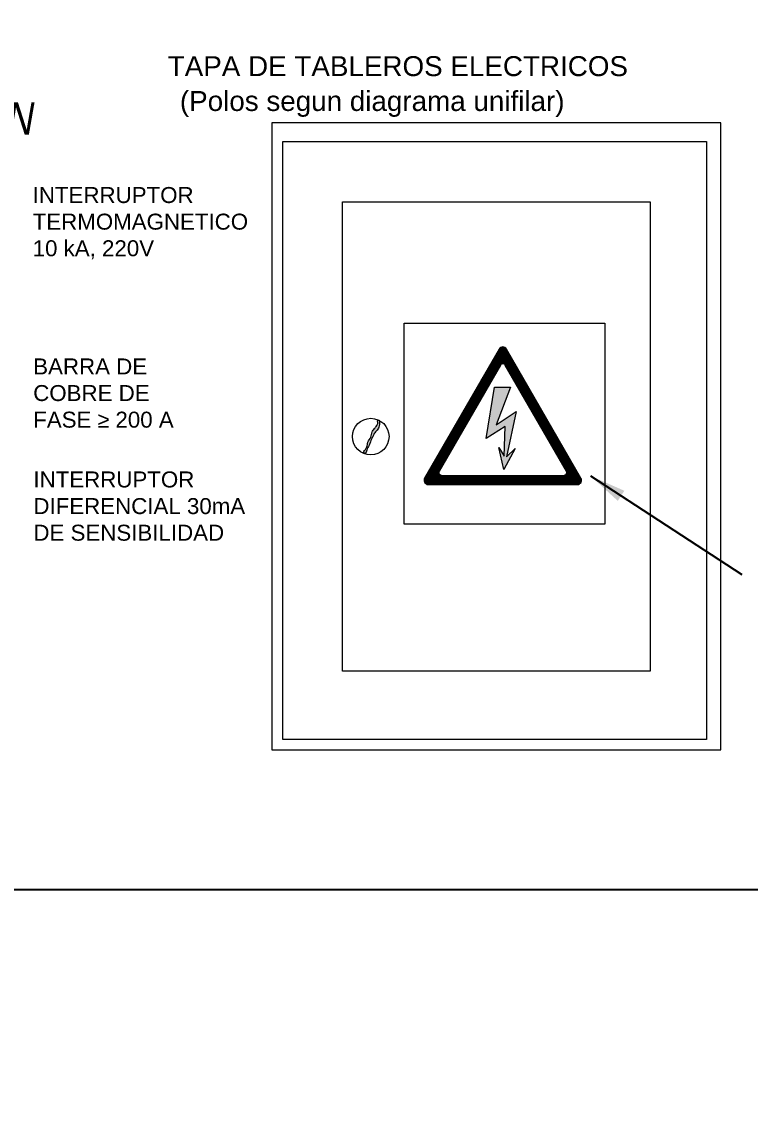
# Model space of a CAD drawing. Header units: metres. Extents: x 1996 to 3973, y 1775 to 3610.
# Drawn here: x 2258.905 to 2260.893, y 1779.103 to 1782.072 of the extents above; entities that cross this region are included whole.
import ezdxf

# ---------------------------------------------------------------- set-up
doc = ezdxf.new("R2010")
doc.units = ezdxf.units.M
doc.layers.add('0-Accesorio', color=144, linetype='Continuous', lineweight=20)
for name, color, linetype in [('02', 2, 'Continuous'), ('TEXTO', 92, 'Continuous'), ('TSXCIRC', 186, 'Continuous')]:
    doc.layers.add(name, color=color, linetype=linetype)
doc.styles.add('BYE', font='ARIALN.TTF', dxfattribs={"oblique": 10, "height": 2})
doc.styles.add('ROMAN', font='sanss___.ttf', dxfattribs={"height": 0.4})
doc.styles.get("Standard").update_dxf_attribs({"font": 'arial.ttf'})
doc.styles.add('TITULO', font='swissek.ttf')
doc.dimstyles.new('DETEX50', dxfattribs={"dimtxt": 0.065, "dimasz": 0.05, "dimexe": 0.2, "dimexo": 0.2, "dimgap": 0.03, "dimtad": 1, "dimzin": 4, "dimdsep": 46, "dimtxsty": 'ROMAN', "dimblk1": 'DOT', "dimblk2": 'DOT', "dimsah": 1, "dimcen": 0, "dimse1": 1, "dimse2": 1, "dimclrd": 256, "dimclre": 256, "dimclrt": 256, "dimadec": 0, "dimazin": 0, "dimtfac": 1, "dimtmove": 1, "dimatfit": 3, "dimfxl": 1, "dimtvp": 1, "dimtolj": 1, "dimtzin": 0, "dimarcsym": 0})

# ---------------------------------------------------------------- blocks, each defined once
blk = doc.blocks.new('_Dot')
at = {"layer": '02', "color": 0, "lineweight": -2}
blk.add_line((-0.5, 0), (-1, 0), dxfattribs=at)
at = {"layer": '02', "color": 0, "const_width": 0.5}
blk.add_lwpolyline([(-0.25, 0, 1), (0.25, 0, 1)], format="xyb", close=True, dxfattribs=at)

msp = doc.modelspace()

# ---------------------------------------------------------------- hatches: boundary and pattern name
h = msp.add_hatch(color=6)
h.dxf.hatch_style = 1
h.set_gradient(color1=(255, 0, 255), color2=(255, 51, 255), one_color=1, tint=0.6, name='CYLINDER')
h.paths.add_polyline_path([(2268.549, 1775.0191), (2268.549, 1805.6386), (2228.483, 1805.6386), (2228.483, 1775.0191)])
h.paths.add_polyline_path([(2268.4445, 1775.1281), (2268.4445, 1805.5341), (2228.5875, 1805.5341), (2228.5875, 1775.1281)], flags=16)
at = {"layer": '0-Accesorio', "linetype": 'Continuous'}
msp.add_hatch(color=256, dxfattribs=at).paths.add_polyline_path([(2260.195, 1781.0747), (2260.2392, 1781.0747), (2260.2002, 1780.9719), (2260.2543, 1781.0085), (2260.2281, 1780.8853), (2260.252, 1780.9079), (2260.2206, 1780.8504), (2260.2072, 1780.9103), (2260.2217, 1780.8864), (2260.2241, 1780.9678), (2260.1723, 1780.9347)])
at = {"layer": '0-Accesorio'}
h = msp.add_hatch(color=256, dxfattribs=at)
edge = h.paths.add_edge_path()
edge.add_spline(control_points=[(2259.8798, 1780.9848), (2259.8791, 1780.9851), (2259.8753, 1780.9849), (2259.8775, 1780.9769), (2259.8738, 1780.9696), (2259.8673, 1780.9619), (2259.8591, 1780.9525), (2259.8597, 1780.9372), (2259.8489, 1780.9284), (2259.8484, 1780.9155), (2259.846, 1780.9071), (2259.8348, 1780.8964), (2259.8448, 1780.8938), (2259.8463, 1780.9033), (2259.8489, 1780.9103), (2259.8536, 1780.9174), (2259.8563, 1780.9252), (2259.8594, 1780.9339), (2259.8638, 1780.9418), (2259.8684, 1780.9517), (2259.8775, 1780.9597), (2259.8807, 1780.9684), (2259.881, 1780.9729)], knot_values=[0.028068, 0.028068, 0.028068, 0.028068, 0.038503, 0.066857, 0.104902, 0.150644, 0.199612, 0.265747, 0.335915, 0.364269, 0.42906, 0.473903, 0.490458, 0.531754, 0.566019, 0.598358, 0.641552, 0.675817, 0.72066, 0.761956, 0.818977, 0.878596, 0.878596, 0.878596, 0.878596], degree=3, periodic=0)
edge.add_spline(control_points=[(2259.881, 1780.9729), (2259.8809, 1780.9749), (2259.8807, 1780.9784), (2259.8816, 1780.9836), (2259.8804, 1780.9845)], knot_values=[0.881469, 0.881469, 0.881469, 0.881469, 0.909537, 0.932665, 0.932665, 0.932665, 0.932665], degree=3, periodic=0)
edge.add_arc((2259.8575, 1780.9403), 0.0498, 62.6385, 63.3391)

# ---------------------------------------------------------------- linework, layer by layer
at = {"layer": '0-Accesorio', "linetype": 'Continuous'}
for p, q in [((2260.144, 1781.0685), (2260.2378, 1781.1624)), ((2260.1478, 1781.075), (2260.2368, 1781.1641)), ((2260.1515, 1781.0816), (2260.2358, 1781.1659)), ((2260.1553, 1781.0881), (2260.2348, 1781.1676)), ((2260.1591, 1781.0946), (2260.2338, 1781.1694)), ((2260.1628, 1781.1012), (2260.2328, 1781.1711)), ((2260.1666, 1781.1077), (2260.2318, 1781.1729)), ((2260.1704, 1781.1142), (2260.2308, 1781.1746)), ((2260.1742, 1781.1208), (2260.2298, 1781.1764)), ((2260.1779, 1781.1273), (2260.2287, 1781.1781)), ((2260.1819, 1781.1328), (2260.2279, 1781.1788)), ((2260.1856, 1781.1394), (2260.2266, 1781.1804)), ((2260.1894, 1781.1459), (2260.2252, 1781.1817)), ((2260.1932, 1781.1524), (2260.2235, 1781.1827)), ((2260.1969, 1781.159), (2260.2215, 1781.1835)), ((2260.2007, 1781.1655), (2260.2192, 1781.1839)), ((2260.2045, 1781.172), (2260.2163, 1781.1838)), ((2260.2083, 1781.1786), (2260.2118, 1781.1821)), ((2260.2173, 1781.1379), (2260.239, 1781.1596)), ((2260.2199, 1781.1377), (2260.24, 1781.1579)), ((2260.1402, 1781.062), (2260.2085, 1781.1303)), ((2260.2219, 1781.137), (2260.241, 1781.1561)), ((2260.2235, 1781.1358), (2260.242, 1781.1544)), ((2260.2247, 1781.1343), (2260.243, 1781.1526)), ((2260.2258, 1781.1326), (2260.244, 1781.1509)), ((2260.2266, 1781.1318), (2260.2449, 1781.1501)), ((2260.2276, 1781.1301), (2260.2459, 1781.1484)), ((2260.2286, 1781.1283), (2260.2469, 1781.1466)), ((2260.2296, 1781.1266), (2260.2479, 1781.1449)), ((2260.2307, 1781.1248), (2260.249, 1781.1431)), ((2260.2317, 1781.1231), (2260.25, 1781.1413)), ((2260.2327, 1781.1213), (2260.251, 1781.1396)), ((2260.2337, 1781.1196), (2260.252, 1781.1378)), ((2260.2347, 1781.1178), (2260.253, 1781.1361)), ((2260.2357, 1781.1161), (2260.254, 1781.1343)), ((2260.2367, 1781.1143), (2260.255, 1781.1326)), ((2260.2377, 1781.1126), (2260.256, 1781.1308)), ((2260.2387, 1781.1108), (2260.257, 1781.1291)), ((2260.2398, 1781.1091), (2260.258, 1781.1273)), ((2260.1214, 1781.0293), (2260.1896, 1781.0976)), ((2260.1251, 1781.0358), (2260.1934, 1781.1041)), ((2260.1289, 1781.0424), (2260.1972, 1781.1107)), ((2260.1327, 1781.0489), (2260.201, 1781.1172)), ((2260.1364, 1781.0554), (2260.2047, 1781.1237)), ((2260.2408, 1781.1073), (2260.2591, 1781.1256)), ((2260.2418, 1781.1055), (2260.2601, 1781.1238)), ((2260.2428, 1781.1038), (2260.2611, 1781.1221)), ((2260.2438, 1781.102), (2260.2621, 1781.1203)), ((2260.2448, 1781.1003), (2260.2631, 1781.1186)), ((2260.2458, 1781.0985), (2260.2641, 1781.1168)), ((2260.2468, 1781.0968), (2260.2651, 1781.1151)), ((2260.2478, 1781.095), (2260.2661, 1781.1133)), ((2260.2489, 1781.0933), (2260.2671, 1781.1116)), ((2260.2499, 1781.0915), (2260.2682, 1781.1098)), ((2260.2509, 1781.0898), (2260.2692, 1781.1081)), ((2260.2519, 1781.088), (2260.2702, 1781.1063)), ((2260.2529, 1781.0863), (2260.2712, 1781.1046)), ((2260.2539, 1781.0845), (2260.2722, 1781.1028)), ((2260.2549, 1781.0828), (2260.2732, 1781.1011)), ((2260.2559, 1781.081), (2260.2742, 1781.0993)), ((2260.2569, 1781.0793), (2260.2752, 1781.0976)), ((2260.1063, 1781.0032), (2260.1745, 1781.0715)), ((2260.11, 1781.0097), (2260.1783, 1781.078)), ((2260.1138, 1781.0162), (2260.1821, 1781.0845)), ((2260.1176, 1781.0228), (2260.1859, 1781.0911)), ((2260.2579, 1781.0775), (2260.2762, 1781.0958)), ((2260.259, 1781.0758), (2260.2773, 1781.0941)), ((2260.26, 1781.074), (2260.2783, 1781.0923)), ((2260.261, 1781.0723), (2260.2793, 1781.0906)), ((2260.262, 1781.0705), (2260.2803, 1781.0888)), ((2260.263, 1781.0688), (2260.2813, 1781.0871)), ((2260.264, 1781.067), (2260.2823, 1781.0853)), ((2260.265, 1781.0653), (2260.2833, 1781.0836)), ((2260.266, 1781.0635), (2260.2843, 1781.0818)), ((2260.267, 1781.0618), (2260.2853, 1781.0801)), ((2260.2681, 1781.06), (2260.2863, 1781.0783)), ((2260.2691, 1781.0583), (2260.2874, 1781.0766)), ((2260.2701, 1781.0565), (2260.2884, 1781.0748)), ((2260.2711, 1781.0548), (2260.2894, 1781.0731)), ((2260.2721, 1781.053), (2260.2904, 1781.0713)), ((2260.2731, 1781.0513), (2260.2914, 1781.0696)), ((2260.2741, 1781.0495), (2260.2924, 1781.0678)), ((2260.0874, 1780.9705), (2260.1557, 1781.0388)), ((2260.0912, 1780.977), (2260.1595, 1781.0453)), ((2260.095, 1780.9836), (2260.1632, 1781.0519)), ((2260.0987, 1780.9901), (2260.167, 1781.0584)), ((2260.1025, 1780.9966), (2260.1708, 1781.0649)), ((2260.2751, 1781.0478), (2260.2934, 1781.0661)), ((2260.2761, 1781.046), (2260.2944, 1781.0643)), ((2260.2771, 1781.0443), (2260.2954, 1781.0626)), ((2260.2782, 1781.0425), (2260.2965, 1781.0608)), ((2260.2792, 1781.0408), (2260.2975, 1781.0591)), ((2260.2802, 1781.039), (2260.2985, 1781.0573)), ((2260.2812, 1781.0373), (2260.2995, 1781.0556)), ((2260.2822, 1781.0355), (2260.3005, 1781.0538)), ((2260.2832, 1781.0338), (2260.3015, 1781.0521)), ((2260.2842, 1781.032), (2260.3025, 1781.0503)), ((2260.2852, 1781.0303), (2260.3035, 1781.0486)), ((2260.2862, 1781.0285), (2260.3045, 1781.0468)), ((2260.2873, 1781.0268), (2260.3056, 1781.0451)), ((2260.2883, 1781.025), (2260.3066, 1781.0433)), ((2260.2893, 1781.0233), (2260.3076, 1781.0416)), ((2260.2903, 1781.0215), (2260.3086, 1781.0398)), ((2260.2913, 1781.0198), (2260.3096, 1781.0381)), ((2260.0723, 1780.9444), (2260.1406, 1781.0127)), ((2260.0761, 1780.9509), (2260.1444, 1781.0192)), ((2260.0799, 1780.9574), (2260.1481, 1781.0257)), ((2260.0836, 1780.964), (2260.1519, 1781.0323)), ((2260.2923, 1781.018), (2260.3106, 1781.0363)), ((2260.2933, 1781.0163), (2260.3116, 1781.0346)), ((2260.2943, 1781.0145), (2260.3126, 1781.0328)), ((2260.2953, 1781.0128), (2260.3136, 1781.0311)), ((2260.2964, 1781.011), (2260.3146, 1781.0293)), ((2260.2974, 1781.0093), (2260.3157, 1781.0276)), ((2260.2984, 1781.0075), (2260.3167, 1781.0258)), ((2260.2994, 1781.0058), (2260.3177, 1781.0241)), ((2260.3004, 1781.004), (2260.3187, 1781.0223)), ((2260.3014, 1781.0023), (2260.3197, 1781.0206)), ((2260.3024, 1781.0005), (2260.3207, 1781.0188)), ((2260.3034, 1780.9988), (2260.3217, 1781.0171)), ((2260.3044, 1780.997), (2260.3227, 1781.0153)), ((2260.3054, 1780.9953), (2260.3237, 1781.0136)), ((2260.3065, 1780.9935), (2260.3248, 1781.0118)), ((2260.3075, 1780.9918), (2260.3258, 1781.0101)), ((2260.3085, 1780.99), (2260.3268, 1781.0083)), ((2260.0535, 1780.9117), (2260.1217, 1780.98)), ((2260.0572, 1780.9183), (2260.1255, 1780.9865)), ((2260.061, 1780.9248), (2260.1293, 1780.9931)), ((2260.0648, 1780.9313), (2260.1331, 1780.9996)), ((2260.0686, 1780.9378), (2260.1368, 1781.0061)), ((2260.3095, 1780.9883), (2260.3278, 1781.0066)), ((2260.3105, 1780.9865), (2260.3288, 1781.0048)), ((2260.3115, 1780.9848), (2260.3298, 1781.0031)), ((2260.3125, 1780.983), (2260.3308, 1781.0013)), ((2260.3135, 1780.9813), (2260.3318, 1780.9996)), ((2260.3145, 1780.9795), (2260.3328, 1780.9978)), ((2260.3156, 1780.9778), (2260.3338, 1780.9961)), ((2260.3166, 1780.976), (2260.3349, 1780.9943)), ((2260.3176, 1780.9743), (2260.3359, 1780.9926)), ((2260.3186, 1780.9725), (2260.3369, 1780.9908)), ((2260.3196, 1780.9708), (2260.3379, 1780.9891)), ((2260.3206, 1780.969), (2260.3389, 1780.9873)), ((2260.3216, 1780.9673), (2260.3399, 1780.9856)), ((2260.3226, 1780.9655), (2260.3409, 1780.9838)), ((2260.3236, 1780.9638), (2260.3419, 1780.9821)), ((2260.3246, 1780.962), (2260.3429, 1780.9803)), ((2260.3257, 1780.9603), (2260.344, 1780.9786)), ((2260.0384, 1780.8856), (2260.1067, 1780.9539)), ((2260.0422, 1780.8921), (2260.1104, 1780.9604)), ((2260.0459, 1780.8987), (2260.1142, 1780.9669)), ((2260.0497, 1780.9052), (2260.118, 1780.9735)), ((2260.3267, 1780.9585), (2260.345, 1780.9768)), ((2260.3277, 1780.9568), (2260.346, 1780.9751)), ((2260.3287, 1780.955), (2260.347, 1780.9733)), ((2260.3297, 1780.9533), (2260.348, 1780.9715)), ((2260.3307, 1780.9515), (2260.349, 1780.9698)), ((2260.3317, 1780.9498), (2260.35, 1780.968)), ((2260.3327, 1780.948), (2260.351, 1780.9663)), ((2260.3337, 1780.9463), (2260.352, 1780.9645)), ((2260.3348, 1780.9445), (2260.3531, 1780.9628)), ((2260.3358, 1780.9428), (2260.3541, 1780.961)), ((2260.3368, 1780.941), (2260.3551, 1780.9593)), ((2260.3378, 1780.9393), (2260.3561, 1780.9575)), ((2260.3388, 1780.9375), (2260.3571, 1780.9558)), ((2260.3398, 1780.9357), (2260.3581, 1780.954)), ((2260.3408, 1780.934), (2260.3591, 1780.9523)), ((2260.3418, 1780.9322), (2260.3601, 1780.9505)), ((2260.3428, 1780.9305), (2260.3611, 1780.9488)), ((2260.0195, 1780.8529), (2260.0878, 1780.9212)), ((2260.0233, 1780.8595), (2260.0916, 1780.9277)), ((2260.0271, 1780.866), (2260.0953, 1780.9343)), ((2260.0308, 1780.8725), (2260.0991, 1780.9408)), ((2260.0346, 1780.8791), (2260.1029, 1780.9473)), ((2260.3439, 1780.9287), (2260.3621, 1780.947)), ((2260.3449, 1780.927), (2260.3632, 1780.9453)), ((2260.3459, 1780.9252), (2260.3642, 1780.9435)), ((2260.3469, 1780.9235), (2260.3652, 1780.9418)), ((2260.3479, 1780.9217), (2260.3662, 1780.94)), ((2260.3489, 1780.92), (2260.3672, 1780.9383)), ((2260.3499, 1780.9182), (2260.3682, 1780.9365)), ((2260.3509, 1780.9165), (2260.3692, 1780.9348)), ((2260.3519, 1780.9147), (2260.3702, 1780.933)), ((2260.3529, 1780.913), (2260.3712, 1780.9313)), ((2260.354, 1780.9112), (2260.3723, 1780.9295)), ((2260.355, 1780.9095), (2260.3733, 1780.9278)), ((2260.356, 1780.9077), (2260.3743, 1780.926)), ((2260.357, 1780.906), (2260.3753, 1780.9243)), ((2260.358, 1780.9042), (2260.3763, 1780.9225)), ((2260.359, 1780.9025), (2260.3773, 1780.9208)), ((2260.36, 1780.9007), (2260.3783, 1780.919)), ((2260.0044, 1780.8268), (2260.0727, 1780.8951)), ((2260.0082, 1780.8333), (2260.0765, 1780.9016)), ((2260.012, 1780.8399), (2260.0803, 1780.9081)), ((2260.0157, 1780.8464), (2260.084, 1780.9147)), ((2260.361, 1780.899), (2260.3793, 1780.9173)), ((2260.362, 1780.8972), (2260.3803, 1780.9155)), ((2260.3631, 1780.8955), (2260.3814, 1780.9138)), ((2260.3641, 1780.8937), (2260.3824, 1780.912)), ((2260.3651, 1780.892), (2260.3834, 1780.9103)), ((2260.3661, 1780.8902), (2260.3844, 1780.9085)), ((2260.3671, 1780.8885), (2260.3854, 1780.9068)), ((2260.3681, 1780.8867), (2260.3864, 1780.905)), ((2260.3691, 1780.885), (2260.3874, 1780.9033)), ((2260.3701, 1780.8832), (2260.3884, 1780.9015)), ((2260.3711, 1780.8815), (2260.3894, 1780.8998)), ((2260.3722, 1780.8797), (2260.3904, 1780.898)), ((2260.3732, 1780.878), (2260.3915, 1780.8963)), ((2260.3742, 1780.8762), (2260.3925, 1780.8945)), ((2260.3752, 1780.8745), (2260.3935, 1780.8928)), ((2260.3762, 1780.8727), (2260.3945, 1780.891)), ((2260.3772, 1780.871), (2260.3955, 1780.8893)), ((2260.0031, 1780.8227), (2260.0689, 1780.8885)), ((2260.0031, 1780.8199), (2260.0652, 1780.882)), ((2260.0036, 1780.8176), (2260.0614, 1780.8755)), ((2260.0044, 1780.8157), (2260.0576, 1780.8689)), ((2260.0055, 1780.814), (2260.0539, 1780.8624)), ((2260.3782, 1780.8692), (2260.3965, 1780.8875)), ((2260.3792, 1780.8675), (2260.3975, 1780.8858)), ((2260.3802, 1780.8657), (2260.3985, 1780.884)), ((2260.3812, 1780.864), (2260.3995, 1780.8823)), ((2260.3823, 1780.8622), (2260.4006, 1780.8805)), ((2260.3833, 1780.8605), (2260.4016, 1780.8788)), ((2260.3843, 1780.8587), (2260.4026, 1780.877)), ((2260.3853, 1780.857), (2260.4036, 1780.8753)), ((2260.3863, 1780.8552), (2260.4046, 1780.8735)), ((2260.3873, 1780.8535), (2260.4056, 1780.8718)), ((2260.3883, 1780.8517), (2260.4066, 1780.87)), ((2260.3893, 1780.85), (2260.4076, 1780.8683)), ((2260.3903, 1780.8482), (2260.4086, 1780.8665)), ((2260.3914, 1780.8465), (2260.4096, 1780.8648)), ((2260.3915, 1780.8383), (2260.4127, 1780.8595)), ((2260.3922, 1780.8446), (2260.4107, 1780.863)), ((2260.3926, 1780.8422), (2260.4117, 1780.8613)), ((2260.0068, 1780.8126), (2260.0501, 1780.8559)), ((2260.0084, 1780.8114), (2260.0463, 1780.8493)), ((2260.0102, 1780.8104), (2260.0436, 1780.8439)), ((2260.0123, 1780.8098), (2260.0435, 1780.8411)), ((2260.0147, 1780.8095), (2260.0442, 1780.8389)), ((2260.0175, 1780.8095), (2260.0453, 1780.8373)), ((2260.0203, 1780.8095), (2260.0467, 1780.8359)), ((2260.023, 1780.8095), (2260.0485, 1780.835)), ((2260.0258, 1780.8095), (2260.0508, 1780.8345)), ((2260.0286, 1780.8095), (2260.0535, 1780.8345)), ((2260.0313, 1780.8095), (2260.0563, 1780.8345)), ((2260.0341, 1780.8095), (2260.0591, 1780.8345)), ((2260.0368, 1780.8095), (2260.0618, 1780.8345)), ((2260.0396, 1780.8095), (2260.0646, 1780.8345)), ((2260.0424, 1780.8095), (2260.0674, 1780.8345)), ((2260.0451, 1780.8095), (2260.0701, 1780.8345)), ((2260.0479, 1780.8095), (2260.0729, 1780.8345)), ((2260.0506, 1780.8095), (2260.0756, 1780.8345)), ((2260.0534, 1780.8095), (2260.0784, 1780.8345)), ((2260.0562, 1780.8095), (2260.0812, 1780.8345)), ((2260.0589, 1780.8095), (2260.0839, 1780.8345)), ((2260.0617, 1780.8095), (2260.0867, 1780.8345)), ((2260.0644, 1780.8095), (2260.0894, 1780.8345)), ((2260.0672, 1780.8095), (2260.0922, 1780.8345)), ((2260.07, 1780.8095), (2260.095, 1780.8345)), ((2260.0727, 1780.8095), (2260.0977, 1780.8345)), ((2260.0755, 1780.8095), (2260.1005, 1780.8345)), ((2260.0783, 1780.8095), (2260.1032, 1780.8345)), ((2260.081, 1780.8095), (2260.106, 1780.8345)), ((2260.0838, 1780.8095), (2260.1088, 1780.8345)), ((2260.0865, 1780.8095), (2260.1115, 1780.8345)), ((2260.0893, 1780.8095), (2260.1143, 1780.8345)), ((2260.0921, 1780.8095), (2260.1171, 1780.8345)), ((2260.0948, 1780.8095), (2260.1198, 1780.8345)), ((2260.0976, 1780.8095), (2260.1226, 1780.8345)), ((2260.1003, 1780.8095), (2260.1253, 1780.8345)), ((2260.1031, 1780.8095), (2260.1281, 1780.8345)), ((2260.1059, 1780.8095), (2260.1309, 1780.8345)), ((2260.1086, 1780.8095), (2260.1336, 1780.8345)), ((2260.1114, 1780.8095), (2260.1364, 1780.8345)), ((2260.1141, 1780.8095), (2260.1391, 1780.8345)), ((2260.1169, 1780.8095), (2260.1419, 1780.8345)), ((2260.1197, 1780.8095), (2260.1447, 1780.8345)), ((2260.1224, 1780.8095), (2260.1474, 1780.8345)), ((2260.1252, 1780.8095), (2260.1502, 1780.8345)), ((2260.128, 1780.8095), (2260.1529, 1780.8345)), ((2260.1307, 1780.8095), (2260.1557, 1780.8345)), ((2260.1335, 1780.8095), (2260.1585, 1780.8345)), ((2260.1362, 1780.8095), (2260.1612, 1780.8345)), ((2260.139, 1780.8095), (2260.164, 1780.8345)), ((2260.1418, 1780.8095), (2260.1668, 1780.8345)), ((2260.1445, 1780.8095), (2260.1695, 1780.8345)), ((2260.1473, 1780.8095), (2260.1723, 1780.8345)), ((2260.15, 1780.8095), (2260.175, 1780.8345)), ((2260.1528, 1780.8095), (2260.1778, 1780.8345)), ((2260.1556, 1780.8095), (2260.1806, 1780.8345)), ((2260.1583, 1780.8095), (2260.1833, 1780.8345)), ((2260.1611, 1780.8095), (2260.1861, 1780.8345)), ((2260.1639, 1780.8095), (2260.1888, 1780.8345)), ((2260.1666, 1780.8095), (2260.1916, 1780.8345)), ((2260.1694, 1780.8095), (2260.1944, 1780.8345)), ((2260.1721, 1780.8095), (2260.1971, 1780.8345)), ((2260.1749, 1780.8095), (2260.1999, 1780.8345)), ((2260.1777, 1780.8095), (2260.2026, 1780.8345)), ((2260.1804, 1780.8095), (2260.2054, 1780.8345)), ((2260.1832, 1780.8095), (2260.2082, 1780.8345)), ((2260.1859, 1780.8095), (2260.2109, 1780.8345)), ((2260.1887, 1780.8095), (2260.2137, 1780.8345)), ((2260.1915, 1780.8095), (2260.2165, 1780.8345)), ((2260.1942, 1780.8095), (2260.2192, 1780.8345)), ((2260.197, 1780.8095), (2260.222, 1780.8345)), ((2260.1997, 1780.8095), (2260.2247, 1780.8345)), ((2260.2025, 1780.8095), (2260.2275, 1780.8345)), ((2260.2053, 1780.8095), (2260.2303, 1780.8345)), ((2260.208, 1780.8095), (2260.233, 1780.8345)), ((2260.2108, 1780.8095), (2260.2358, 1780.8345)), ((2260.2136, 1780.8095), (2260.2385, 1780.8345)), ((2260.2163, 1780.8095), (2260.2413, 1780.8345)), ((2260.2191, 1780.8095), (2260.2441, 1780.8345)), ((2260.2218, 1780.8095), (2260.2468, 1780.8345)), ((2260.2246, 1780.8095), (2260.2496, 1780.8345)), ((2260.2274, 1780.8095), (2260.2523, 1780.8345)), ((2260.2301, 1780.8095), (2260.2551, 1780.8345)), ((2260.2329, 1780.8095), (2260.2579, 1780.8345)), ((2260.2356, 1780.8095), (2260.2606, 1780.8345)), ((2260.2384, 1780.8095), (2260.2634, 1780.8345)), ((2260.2412, 1780.8095), (2260.2662, 1780.8345)), ((2260.2439, 1780.8095), (2260.2689, 1780.8345)), ((2260.2467, 1780.8095), (2260.2717, 1780.8345)), ((2260.2494, 1780.8095), (2260.2744, 1780.8345)), ((2260.2522, 1780.8095), (2260.2772, 1780.8345)), ((2260.255, 1780.8095), (2260.28, 1780.8345)), ((2260.2577, 1780.8095), (2260.2827, 1780.8345)), ((2260.2605, 1780.8095), (2260.2855, 1780.8345)), ((2260.2633, 1780.8095), (2260.2882, 1780.8345)), ((2260.266, 1780.8095), (2260.291, 1780.8345)), ((2260.2688, 1780.8095), (2260.2938, 1780.8345)), ((2260.2715, 1780.8095), (2260.2965, 1780.8345)), ((2260.2743, 1780.8095), (2260.2993, 1780.8345)), ((2260.2771, 1780.8095), (2260.3021, 1780.8345)), ((2260.2798, 1780.8095), (2260.3048, 1780.8345)), ((2260.2826, 1780.8095), (2260.3076, 1780.8345)), ((2260.2853, 1780.8095), (2260.3103, 1780.8345)), ((2260.2881, 1780.8095), (2260.3131, 1780.8345)), ((2260.2909, 1780.8095), (2260.3159, 1780.8345)), ((2260.2936, 1780.8095), (2260.3186, 1780.8345)), ((2260.2964, 1780.8095), (2260.3214, 1780.8345)), ((2260.2991, 1780.8095), (2260.3241, 1780.8345)), ((2260.3019, 1780.8095), (2260.3269, 1780.8345)), ((2260.3047, 1780.8095), (2260.3297, 1780.8345)), ((2260.3074, 1780.8095), (2260.3324, 1780.8345)), ((2260.3102, 1780.8095), (2260.3352, 1780.8345)), ((2260.313, 1780.8095), (2260.3379, 1780.8345)), ((2260.3157, 1780.8095), (2260.3407, 1780.8345)), ((2260.3185, 1780.8095), (2260.3435, 1780.8345)), ((2260.3212, 1780.8095), (2260.3462, 1780.8345)), ((2260.324, 1780.8095), (2260.349, 1780.8345)), ((2260.3268, 1780.8095), (2260.3518, 1780.8345)), ((2260.3295, 1780.8095), (2260.3545, 1780.8345)), ((2260.3323, 1780.8095), (2260.3573, 1780.8345)), ((2260.335, 1780.8095), (2260.36, 1780.8345)), ((2260.3378, 1780.8095), (2260.3628, 1780.8345)), ((2260.3406, 1780.8095), (2260.3656, 1780.8345)), ((2260.3433, 1780.8095), (2260.3683, 1780.8345)), ((2260.3461, 1780.8095), (2260.3711, 1780.8345)), ((2260.3488, 1780.8095), (2260.3738, 1780.8345)), ((2260.3516, 1780.8095), (2260.3766, 1780.8345)), ((2260.3544, 1780.8095), (2260.3794, 1780.8345)), ((2260.3571, 1780.8095), (2260.3821, 1780.8345)), ((2260.3599, 1780.8095), (2260.3849, 1780.8345)), ((2260.3627, 1780.8095), (2260.3887, 1780.8356)), ((2260.3654, 1780.8095), (2260.4137, 1780.8578)), ((2260.3682, 1780.8095), (2260.4147, 1780.856)), ((2260.3709, 1780.8095), (2260.4157, 1780.8543)), ((2260.3737, 1780.8095), (2260.4167, 1780.8525)), ((2260.3765, 1780.8095), (2260.4177, 1780.8508)), ((2260.3792, 1780.8095), (2260.4187, 1780.849)), ((2260.382, 1780.8095), (2260.4198, 1780.8473)), ((2260.3847, 1780.8095), (2260.4208, 1780.8455)), ((2260.3875, 1780.8095), (2260.4218, 1780.8438)), ((2260.3903, 1780.8095), (2260.4228, 1780.842)), ((2260.393, 1780.8095), (2260.4238, 1780.8403)), ((2260.3958, 1780.8095), (2260.4248, 1780.8385)), ((2260.3986, 1780.8095), (2260.4258, 1780.8368)), ((2260.4013, 1780.8095), (2260.4268, 1780.835)), ((2260.4041, 1780.8095), (2260.4278, 1780.8333)), ((2260.4068, 1780.8095), (2260.4289, 1780.8315)), ((2260.4096, 1780.8095), (2260.4299, 1780.8298)), ((2260.4124, 1780.8095), (2260.4309, 1780.828)), ((2260.4151, 1780.8095), (2260.4319, 1780.8262)), ((2260.4179, 1780.8095), (2260.4326, 1780.8242)), ((2260.4206, 1780.8095), (2260.433, 1780.8218)), ((2260.4236, 1780.8097), (2260.4327, 1780.8188))]:
    msp.add_line(p, q, dxfattribs=at)
for points in [[(2259.5875, 1780.0855), (2260.8136, 1780.0855), (2260.8136, 1781.7956), (2259.5875, 1781.7956)], [(2259.6174, 1781.7455), (2260.7737, 1781.7455), (2260.7737, 1780.1141), (2259.6174, 1780.1141)], [(2259.7806, 1781.581), (2260.6204, 1781.581), (2260.6204, 1780.3), (2259.7806, 1780.3)], [(2259.9484, 1781.2494), (2260.4967, 1781.2494), (2260.4967, 1780.7011), (2259.9484, 1780.7011)]]:
    msp.add_lwpolyline(points, close=True, dxfattribs=at)
for points in [[(2260.0147, 1780.8095), (2260.4213, 1780.8095, 0.57735), (2260.4314, 1780.8271), (2260.2281, 1781.1791, 0.57735), (2260.2079, 1781.1791), (2260.0046, 1780.8271, 0.57735)], [(2260.0513, 1780.8345), (2260.3847, 1780.8345, 0.57735), (2260.3915, 1780.8462), (2260.2248, 1781.135, 0.57735), (2260.2112, 1781.135), (2260.0445, 1780.8462, 0.57735)]]:
    msp.add_lwpolyline(points, format="xyb", close=True, dxfattribs=at)
msp.add_lwpolyline([(2260.195, 1781.0747), (2260.2392, 1781.0747), (2260.2002, 1780.9719), (2260.2543, 1781.0085), (2260.2281, 1780.8853), (2260.252, 1780.9079), (2260.2206, 1780.8504), (2260.2072, 1780.9103), (2260.2217, 1780.8864), (2260.2241, 1780.9678), (2260.1723, 1780.9347), (2260.195, 1781.0747)], dxfattribs=at)
at = {"layer": '0-Accesorio'}
msp.add_circle((2259.8575, 1780.9403), 0.0498, dxfattribs=at)
msp.add_spline([(2259.881, 1780.9792), (2259.881, 1780.9729), (2259.8765, 1780.9602), (2259.8683, 1780.9503), (2259.8638, 1780.9421), (2259.8593, 1780.9331), (2259.8566, 1780.9258), (2259.8529, 1780.9168), (2259.8493, 1780.9104), (2259.8466, 1780.9032), (2259.842, 1780.895), (2259.8384, 1780.8959), (2259.8429, 1780.905), (2259.8484, 1780.9186), (2259.8493, 1780.9249), (2259.8575, 1780.9385), (2259.8611, 1780.953), (2259.8674, 1780.962), (2259.8738, 1780.9702), (2259.8765, 1780.9783), (2259.8774, 1780.9847), (2259.8801, 1780.9847), (2259.881, 1780.9792), (2259.881, 1780.9729)], degree=3, dxfattribs=at)
at = {"layer": 'TSXCIRC', "color": 3}
msp.add_lwpolyline([(2257.4587, 1782.2801), (2261.2691, 1782.2801), (2261.2691, 1779.7044), (2257.4587, 1779.7044)], close=True, dxfattribs=at)

# ---------------------------------------------------------------- texts
at = {"layer": '0-Accesorio', "char_height": 0.043558, "width": 0.593983, "attachment_point": 1}
for s, insert in [('INTERRUPTOR\\PTERMOMAGNETICO\\P10 kA, 220V', (2258.9344, 1781.6209)), ('BARRA DE \\PCOBRE DE \\PFASE {\\H0.96772x;≥ }200 A{\\H1.0215x; }', (2258.9359, 1781.1534)), ('\\pxsm1;INTERRUPTOR\\PDIFERENCIAL 30mA\\PDE SENSIBILIDAD', (2258.9364, 1780.8451))]:
    msp.add_mtext(s, dxfattribs=dict(at, insert=insert))
at = {"layer": 'TEXTO', "style": 'TITULO'}
for s, p in [('TAPA DE TABLEROS ELECTRICOS', (2259.3032, 1781.9235)), ('(Polos segun diagrama unifilar)', (2259.3363, 1781.8284))]:
    msp.add_text(s, height=0.054319, dxfattribs=at).set_placement(p)
at = {"layer": 'TEXTO', "insert": (2257.544, 1781.8517), "char_height": 0.087965, "width": 2.599201, "attachment_point": 1, "style": 'BYE'}
msp.add_mtext('TABLERO DE DISTRIBUCION', dxfattribs=at)

# ---------------------------------------------------------------- leaders
at = {"layer": '0-Accesorio', "linetype": 'Continuous'}
msp.add_leader([(2260.457, 1780.8333), (2260.8701, 1780.5641)], dimstyle='DETEX50', override={"dimasz": 0.1, "dimtad": 0}, dxfattribs=at)

doc.saveas('drawing.dxf')
